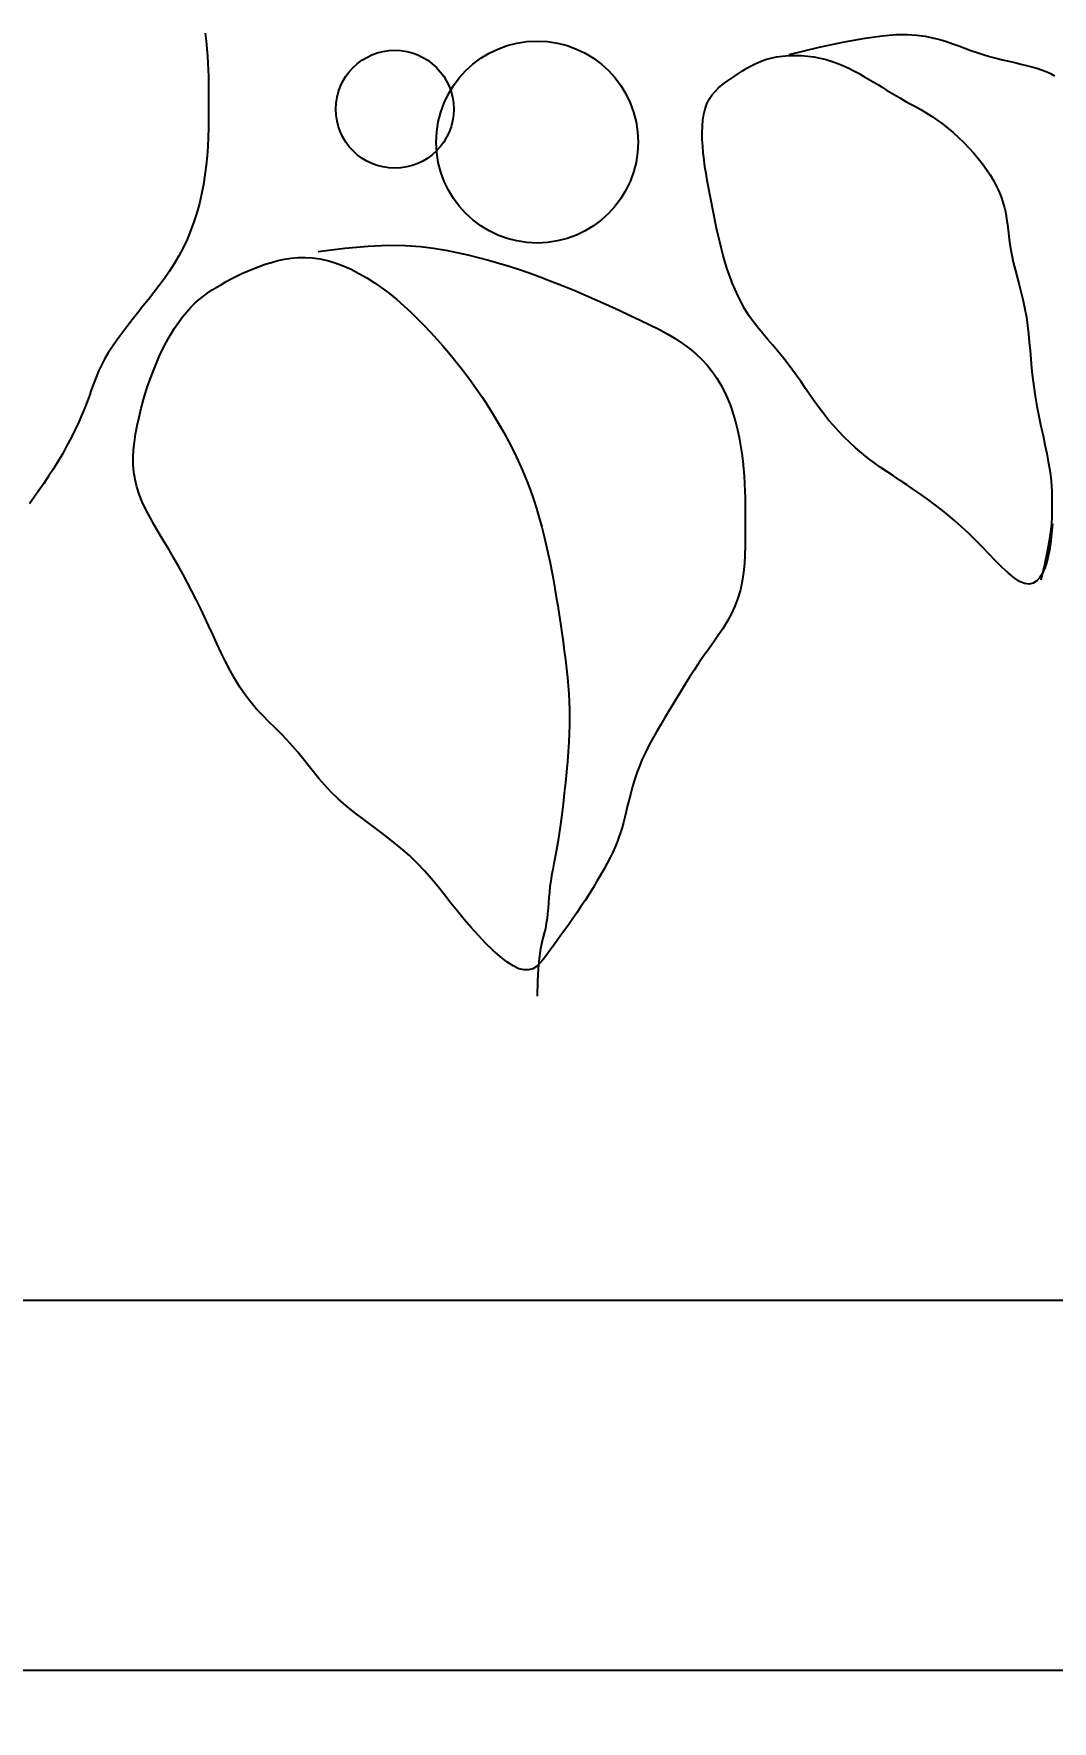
# Model space of a CAD drawing. Header units: inches. Extents: x 452443 to 881249, y 975131 to 1198310.
# Drawn here: x 567759 to 568310, y 1074009 to 1074921 of the extents above; entities that cross this region are included whole.
import ezdxf

# ---------------------------------------------------------------- set-up
doc = ezdxf.new("R2010")
doc.units = ezdxf.units.IN
doc.header["$LTSCALE"] = 3.5
doc.header["$MEASUREMENT"] = 0
for name, color, linetype in [('Net thay', 140, 'Continuous'), ('Q-CAY', 94, 'Continuous'), ('thuocdo', 3, 'Continuous')]:
    doc.layers.add(name, color=color, linetype=linetype)
doc.styles.add('romand', font='romand.shx')
doc.dimstyles.new('TL100', dxfattribs={"dimscale": 100, "dimtxt": 2.5, "dimasz": 2, "dimexe": 2, "dimexo": 1, "dimgap": 1, "dimtad": 1, "dimdec": 0, "dimzin": 0, "dimdsep": 46, "dimtxsty": 'romand', "dimblk": 'ARCHTICK', "dimcen": 2, "dimdle": 2, "dimclrd": 256, "dimclre": 256, "dimclrt": 7, "dimadec": 0, "dimazin": 0, "dimtfac": 0.004, "dimtdec": 0, "dimtmove": 2, "dimatfit": 3, "dimfxl": 1, "dimtolj": 1, "dimtzin": 0, "dimlwd": 20, "dimlwe": 20, "dimarcsym": 1})

# ---------------------------------------------------------------- blocks, each defined once
blk = doc.blocks.new('mb-cay30')
for p, q in [((9.27, -31.9), (9.81, -36.31)), ((9.81, -36.31), (10.23, -40.51)), ((355.24, -36.65), (366.46, -34.62)), ((366.46, -34.62), (375.65, -33.35)), ((375.65, -33.35), (383.15, -32.73)), ((383.15, -32.73), (389.3, -32.64)), ((389.3, -32.64), (394.45, -32.97)), ((394.45, -32.97), (398.93, -33.6)), ((398.93, -33.6), (403.03, -34.42)), ((403.03, -34.42), (406.87, -35.4)), ((406.87, -35.4), (410.48, -36.49)), ((410.48, -36.49), (413.93, -37.67)), ((10.23, -40.51), (10.56, -44.45)), ((10.56, -44.45), (10.8, -48.18)), ((312.58, -46.27), (315.46, -45.44)), ((315.46, -45.44), (318.51, -44.79)), ((318.51, -44.79), (321.71, -44.33)), ((321.71, -44.33), (325.02, -44.05)), ((325.02, -44.05), (328.42, -43.96)), ((325.33, -43.47), (341.64, -39.56)), ((328.42, -43.96), (331.87, -44.05)), ((331.87, -44.05), (335.32, -44.33)), ((335.32, -44.33), (338.75, -44.79)), ((338.75, -44.79), (342.13, -45.44)), ((341.64, -39.56), (355.24, -36.65)), ((342.13, -45.44), (345.41, -46.27)), ((413.93, -37.67), (417.26, -38.89)), ((417.26, -38.89), (420.53, -40.12)), ((420.53, -40.12), (423.78, -41.33)), ((423.78, -41.33), (427.08, -42.48)), ((427.08, -42.48), (430.45, -43.54)), ((430.45, -43.54), (433.88, -44.53)), ((433.88, -44.53), (437.34, -45.45)), ((437.34, -45.45), (440.78, -46.3)), ((10.8, -48.18), (10.98, -51.78)), ((10.98, -51.78), (11.09, -55.31)), ((295.7, -55.31), (297.93, -53.83)), ((297.93, -53.83), (300.18, -52.38)), ((300.18, -52.38), (302.47, -50.97)), ((302.47, -50.97), (304.84, -49.63)), ((304.84, -49.63), (307.3, -48.39)), ((307.3, -48.39), (309.87, -47.26)), ((309.87, -47.26), (312.58, -46.27)), ((345.41, -46.27), (348.61, -47.26)), ((348.61, -47.26), (351.71, -48.39)), ((351.71, -48.39), (354.72, -49.63)), ((354.72, -49.63), (357.64, -50.97)), ((357.64, -50.97), (360.46, -52.38)), ((360.46, -52.38), (363.19, -53.83)), ((363.19, -53.83), (365.83, -55.31)), ((440.78, -46.3), (444.18, -47.11)), ((444.18, -47.11), (447.5, -47.89)), ((447.5, -47.89), (450.7, -48.65)), ((450.7, -48.65), (453.75, -49.39)), ((453.75, -49.39), (456.62, -50.13)), ((456.62, -50.13), (459.33, -50.91)), ((459.33, -50.91), (461.91, -51.76)), ((461.91, -51.76), (464.37, -52.72)), ((464.37, -52.72), (466.73, -53.81)), ((466.73, -53.81), (469.03, -55.08)), ((11.09, -55.31), (11.17, -58.84)), ((11.17, -58.84), (11.2, -62.43)), ((11.2, -62.43), (11.22, -66.17)), ((283.62, -65.44), (285.31, -63.43)), ((285.31, -63.43), (287.18, -61.6)), ((287.18, -61.6), (289.19, -59.91)), ((289.19, -59.91), (291.3, -58.32)), ((291.3, -58.32), (293.48, -56.8)), ((293.48, -56.8), (295.7, -55.31)), ((365.83, -55.31), (368.38, -56.79)), ((368.38, -56.79), (370.87, -58.27)), ((370.87, -58.27), (373.3, -59.75)), ((373.3, -59.75), (375.71, -61.23)), ((375.71, -61.23), (378.12, -62.71)), ((378.12, -62.71), (380.56, -64.19)), ((11.22, -70.11), (11.21, -74.32)), ((11.22, -66.17), (11.22, -70.11)), ((279.19, -75.8), (279.91, -72.84)), ((279.91, -72.84), (280.88, -70.11)), ((280.88, -70.11), (282.13, -67.66)), ((282.13, -67.66), (283.62, -65.44)), ((380.56, -64.19), (383.04, -65.67)), ((383.04, -65.67), (385.59, -67.15)), ((385.59, -67.15), (388.23, -68.64)), ((388.23, -68.64), (390.95, -70.14)), ((390.95, -70.14), (393.73, -71.7)), ((393.73, -71.7), (396.58, -73.32)), ((11.19, -78.76), (11.11, -83.42)), ((11.21, -74.32), (11.19, -78.76)), ((278.41, -82.33), (278.7, -78.98)), ((278.7, -78.98), (279.19, -75.8)), ((396.58, -73.32), (399.47, -75.04)), ((399.47, -75.04), (402.4, -76.87)), ((402.4, -76.87), (405.35, -78.84)), ((405.35, -78.84), (408.31, -80.97)), ((408.31, -80.97), (411.27, -83.28)), ((10.97, -88.25), (10.74, -93.22)), ((11.11, -83.42), (10.97, -88.25)), ((278.32, -85.81), (278.41, -82.33)), ((278.38, -89.41), (278.32, -85.81)), ((278.59, -93.07), (278.38, -89.41)), ((411.27, -83.28), (414.2, -85.75)), ((414.2, -85.75), (417.09, -88.36)), ((417.09, -88.36), (419.92, -91.09)), ((419.92, -91.09), (422.64, -93.9)), ((10.38, -98.29), (9.89, -103.43)), ((10.74, -93.22), (10.38, -98.29)), ((278.91, -96.76), (278.59, -93.07)), ((279.32, -100.46), (278.91, -96.76)), ((422.64, -93.9), (425.26, -96.79)), ((425.26, -96.79), (427.73, -99.73)), ((427.73, -99.73), (430.04, -102.68)), ((9.24, -108.6), (8.41, -113.78)), ((9.89, -103.43), (9.24, -108.6)), ((279.82, -104.16), (279.32, -100.46)), ((280.38, -107.86), (279.82, -104.16)), ((281.01, -111.57), (280.38, -107.86)), ((430.04, -102.68), (432.17, -105.64)), ((432.17, -105.64), (434.12, -108.6)), ((434.12, -108.6), (435.87, -111.57)), ((8.41, -113.78), (7.39, -118.94)), ((281.68, -115.27), (281.01, -111.57)), ((282.38, -118.97), (281.68, -115.27)), ((435.87, -111.57), (437.45, -114.53)), ((437.45, -114.53), (438.84, -117.49)), ((438.84, -117.49), (440.04, -120.45)), ((6.19, -124.04), (4.8, -129.08)), ((7.39, -118.94), (6.19, -124.04)), ((283.11, -122.67), (282.38, -118.97)), ((283.85, -126.37), (283.11, -122.67)), ((284.59, -130.07), (283.85, -126.37)), ((440.04, -120.45), (441.06, -123.41)), ((441.06, -123.41), (441.89, -126.37)), ((441.89, -126.37), (442.55, -129.33)), ((3.22, -134.03), (1.46, -138.86)), ((4.8, -129.08), (3.22, -134.03)), ((285.34, -133.77), (284.59, -130.07)), ((286.12, -137.47), (285.34, -133.77)), ((442.55, -129.33), (443.07, -132.32)), ((443.07, -132.32), (443.49, -135.36)), ((443.49, -135.36), (443.87, -138.46)), ((-0.48, -143.55), (-2.61, -148.08)), ((1.46, -138.86), (-0.48, -143.55)), ((286.93, -141.17), (286.12, -137.47)), ((287.79, -144.87), (286.93, -141.17)), ((288.71, -148.58), (287.79, -144.87)), ((443.87, -138.46), (444.25, -141.66)), ((444.25, -141.66), (444.67, -144.97)), ((444.67, -144.97), (445.19, -148.42)), ((-4.92, -152.43), (-7.4, -156.63)), ((-2.61, -148.08), (-4.92, -152.43)), ((45.22, -155.91), (48.69, -154.98)), ((48.69, -154.98), (52.26, -154.21)), ((52.26, -154.21), (55.92, -153.63)), ((55.92, -153.63), (59.67, -153.29)), ((59.67, -153.29), (63.51, -153.22)), ((63.51, -153.22), (67.44, -153.44)), ((67.44, -153.44), (71.47, -154)), ((70.48, -150.06), (84.97, -148.24)), ((71.47, -154), (75.59, -154.93)), ((75.59, -154.93), (79.78, -156.19)), ((84.97, -148.24), (97.49, -147.15)), ((97.49, -147.15), (108.3, -146.7)), ((108.3, -146.7), (117.65, -146.79)), ((117.65, -146.79), (125.8, -147.31)), ((125.8, -147.31), (132.99, -148.18)), ((132.99, -148.18), (139.5, -149.29)), ((139.5, -149.29), (145.56, -150.55)), ((145.56, -150.55), (151.4, -151.87)), ((151.4, -151.87), (157.1, -153.26)), ((157.1, -153.26), (162.71, -154.72)), ((162.71, -154.72), (168.28, -156.29)), ((289.7, -152.28), (288.71, -148.58)), ((290.76, -155.98), (289.7, -152.28)), ((445.19, -148.42), (445.85, -152.03)), ((445.85, -152.03), (446.67, -155.82)), ((-10.01, -160.68), (-12.74, -164.61)), ((-7.4, -156.63), (-10.01, -160.68)), ((23.5, -164.88), (26.33, -163.43)), ((26.33, -163.43), (29.24, -162.02)), ((29.24, -162.02), (32.25, -160.66)), ((32.25, -160.66), (35.36, -159.35)), ((35.36, -159.35), (38.55, -158.12)), ((38.55, -158.12), (41.84, -156.96)), ((41.84, -156.96), (45.22, -155.91)), ((79.78, -156.19), (84.01, -157.79)), ((84.01, -157.79), (88.27, -159.68)), ((88.27, -159.68), (92.52, -161.85)), ((92.52, -161.85), (96.75, -164.27)), ((96.75, -164.27), (100.94, -166.93)), ((168.28, -156.29), (173.84, -157.97)), ((173.84, -157.97), (179.45, -159.78)), ((179.45, -159.78), (185.15, -161.74)), ((185.15, -161.74), (191, -163.87)), ((191, -163.87), (197.01, -166.18)), ((291.92, -159.68), (290.76, -155.98)), ((293.19, -163.36), (291.92, -159.68)), ((294.56, -167.03), (293.19, -163.36)), ((446.67, -155.82), (447.64, -159.77)), ((447.64, -159.77), (448.69, -163.86)), ((448.69, -163.86), (449.8, -168.07)), ((-18.45, -172.23), (-21.38, -175.96)), ((-15.56, -168.46), (-18.45, -172.23)), ((-12.74, -164.61), (-15.56, -168.46)), ((8.38, -174.11), (10.72, -172.42)), ((10.72, -172.42), (13.12, -170.83)), ((13.12, -170.83), (15.58, -169.31)), ((15.58, -169.31), (18.13, -167.82)), ((18.13, -167.82), (20.77, -166.34)), ((20.77, -166.34), (23.5, -164.88)), ((100.94, -166.93), (105.06, -169.79)), ((105.06, -169.79), (109.09, -172.84)), ((109.09, -172.84), (113.02, -176.06)), ((197.01, -166.18), (203.14, -168.64)), ((203.14, -168.64), (209.35, -171.21)), ((209.35, -171.21), (215.57, -173.87)), ((296.07, -170.66), (294.56, -167.03)), ((297.72, -174.24), (296.07, -170.66)), ((449.8, -168.07), (450.9, -172.37)), ((450.9, -172.37), (451.96, -176.73)), ((-24.34, -179.66), (-27.3, -183.36)), ((-21.38, -175.96), (-24.34, -179.66)), ((-0.64, -182.63), (1.59, -180.17)), ((1.59, -180.17), (3.82, -177.95)), ((3.82, -177.95), (6.08, -175.95)), ((6.08, -175.95), (8.38, -174.11)), ((113.02, -176.06), (116.86, -179.41)), ((116.86, -179.41), (120.62, -182.87)), ((215.57, -173.87), (221.74, -176.57)), ((221.74, -176.57), (227.81, -179.28)), ((227.81, -179.28), (233.71, -181.97)), ((233.71, -181.97), (239.4, -184.6)), ((299.51, -177.77), (297.72, -174.24)), ((301.47, -181.22), (299.51, -177.77)), ((303.6, -184.6), (301.47, -181.22)), ((451.96, -176.73), (452.92, -181.15)), ((452.92, -181.15), (453.75, -185.59)), ((-33.08, -190.72), (-35.83, -194.35)), ((-30.22, -187.05), (-33.08, -190.72)), ((-27.3, -183.36), (-30.22, -187.05)), ((-9.4, -195.09), (-7.25, -191.59)), ((-7.25, -191.59), (-5.07, -188.35)), ((-5.07, -188.35), (-2.86, -185.35)), ((-2.86, -185.35), (-0.64, -182.63)), ((120.62, -182.87), (124.27, -186.43)), ((124.27, -186.43), (127.84, -190.06)), ((127.84, -190.06), (131.31, -193.73)), ((239.4, -184.6), (244.81, -187.15)), ((244.81, -187.15), (249.95, -189.64)), ((249.95, -189.64), (254.82, -192.11)), ((305.91, -187.89), (303.6, -184.6)), ((308.37, -191.11), (305.91, -187.89)), ((310.95, -194.28), (308.37, -191.11)), ((453.75, -185.59), (454.4, -190.03)), ((454.4, -190.03), (454.92, -194.5)), ((-38.44, -197.93), (-40.87, -201.45)), ((-35.83, -194.35), (-38.44, -197.93)), ((-13.55, -202.75), (-11.51, -198.81)), ((-11.51, -198.81), (-9.4, -195.09)), ((131.31, -193.73), (134.69, -197.43)), ((134.69, -197.43), (137.98, -201.13)), ((254.82, -192.11), (259.4, -194.59)), ((259.4, -194.59), (263.71, -197.12)), ((263.71, -197.12), (267.73, -199.73)), ((267.73, -199.73), (271.48, -202.45)), ((313.6, -197.43), (310.95, -194.28)), ((316.31, -200.58), (313.6, -197.43)), ((319.02, -203.75), (316.31, -200.58)), ((454.92, -194.5), (455.34, -199.01)), ((455.34, -199.01), (455.72, -203.6)), ((-45.09, -208.29), (-46.81, -211.58)), ((-43.1, -204.91), (-45.09, -208.29)), ((-40.87, -201.45), (-43.1, -204.91)), ((-17.43, -211.25), (-15.53, -206.9)), ((-15.53, -206.9), (-13.55, -202.75)), ((137.98, -201.13), (141.19, -204.86)), ((141.19, -204.86), (144.33, -208.64)), ((144.33, -208.64), (147.41, -212.48)), ((271.48, -202.45), (274.96, -205.32)), ((274.96, -205.32), (278.15, -208.38)), ((278.15, -208.38), (281.08, -211.6)), ((321.71, -206.97), (319.02, -203.75)), ((324.35, -210.26), (321.71, -206.97)), ((455.72, -203.6), (456.1, -208.27)), ((456.1, -208.27), (456.53, -213.07)), ((-49.65, -218.02), (-50.89, -221.24)), ((-48.31, -214.81), (-49.65, -218.02)), ((-46.81, -211.58), (-48.31, -214.81)), ((-20.93, -220.44), (-19.23, -215.77)), ((-19.23, -215.77), (-17.43, -211.25)), ((147.41, -212.48), (150.44, -216.42)), ((150.44, -216.42), (153.44, -220.47)), ((281.08, -211.6), (283.76, -214.99)), ((283.76, -214.99), (286.19, -218.53)), ((286.19, -218.53), (288.39, -222.2)), ((326.9, -213.63), (324.35, -210.26)), ((329.38, -217.08), (326.9, -213.63)), ((331.81, -220.56), (329.38, -217.08)), ((456.53, -213.07), (457.04, -218)), ((457.04, -218), (457.7, -223.09)), ((-53.28, -227.86), (-54.55, -231.32)), ((-52.08, -224.51), (-53.28, -227.86)), ((-50.89, -221.24), (-52.08, -224.51)), ((-23.97, -230), (-22.52, -225.19)), ((-22.52, -225.19), (-20.93, -220.44)), ((153.44, -220.47), (156.42, -224.66)), ((156.42, -224.66), (159.39, -229.01)), ((288.39, -222.2), (290.38, -226)), ((290.38, -226), (292.15, -229.92)), ((334.22, -224.08), (331.81, -220.56)), ((336.64, -227.59), (334.22, -224.08)), ((339.07, -231.08), (336.64, -227.59)), ((457.7, -223.09), (458.52, -228.35)), ((-55.95, -234.93), (-57.52, -238.72)), ((-54.55, -231.32), (-55.95, -234.93)), ((-26.46, -239.56), (-25.29, -234.8)), ((-25.29, -234.8), (-23.97, -230)), ((159.39, -229.01), (162.35, -233.54)), ((162.35, -233.54), (165.28, -238.23)), ((292.15, -229.92), (293.73, -233.95)), ((293.73, -233.95), (295.12, -238.06)), ((341.55, -234.52), (339.07, -231.08)), ((344.1, -237.89), (341.55, -234.52)), ((458.52, -228.35), (459.49, -233.72)), ((459.49, -233.72), (460.55, -239.1)), ((-59.27, -242.66), (-61.18, -246.71)), ((-57.52, -238.72), (-59.27, -242.66)), ((-28.29, -248.75), (-27.46, -244.22)), ((-27.46, -244.22), (-26.46, -239.56)), ((165.28, -238.23), (168.17, -243.06)), ((168.17, -243.06), (170.99, -248.01)), ((295.12, -238.06), (296.33, -242.24)), ((296.33, -242.24), (297.39, -246.47)), ((346.74, -241.18), (344.1, -237.89)), ((349.47, -244.37), (346.74, -241.18)), ((352.3, -247.47), (349.47, -244.37)), ((460.55, -239.1), (461.65, -244.43)), ((461.65, -244.43), (462.75, -249.62)), ((-65.43, -255.03), (-67.76, -259.22)), ((-63.24, -250.85), (-65.43, -255.03)), ((-61.18, -246.71), (-63.24, -250.85)), ((-29.37, -257.31), (-28.94, -253.11)), ((-28.94, -253.11), (-28.29, -248.75)), ((170.99, -248.01), (173.72, -253.05)), ((173.72, -253.05), (176.33, -258.16)), ((297.39, -246.47), (298.29, -250.72)), ((298.29, -250.72), (299.06, -254.98)), ((299.06, -254.98), (299.7, -259.21)), ((355.22, -250.48), (352.3, -247.47)), ((358.23, -253.39), (355.22, -250.48)), ((361.33, -256.21), (358.23, -253.39)), ((462.75, -249.62), (463.81, -254.6)), ((463.81, -254.6), (464.78, -259.27)), ((-70.2, -263.39), (-72.74, -267.5)), ((-67.76, -259.22), (-70.2, -263.39)), ((-29.58, -261.4), (-29.37, -257.31)), ((-29.53, -265.41), (-29.58, -261.4)), ((176.33, -258.16), (178.81, -263.31)), ((178.81, -263.31), (181.12, -268.49)), ((299.7, -259.21), (300.22, -263.39)), ((300.22, -263.39), (300.64, -267.5)), ((364.52, -258.94), (361.33, -256.21)), ((367.81, -261.58), (364.52, -258.94)), ((371.19, -264.13), (367.81, -261.58)), ((374.65, -266.61), (371.19, -264.13)), ((464.78, -259.27), (465.6, -263.55)), ((465.6, -263.55), (466.25, -267.41)), ((-75.37, -271.53), (-78.04, -275.44)), ((-72.74, -267.5), (-75.37, -271.53)), ((-29.2, -269.37), (-29.53, -265.41)), ((-28.57, -273.32), (-29.2, -269.37)), ((-27.62, -277.29), (-28.57, -273.32)), ((181.12, -268.49), (183.25, -273.67)), ((183.25, -273.67), (185.21, -278.84)), ((300.64, -267.5), (300.97, -271.53)), ((300.97, -271.53), (301.21, -275.51)), ((378.18, -269.04), (374.65, -266.61)), ((381.76, -271.45), (378.18, -269.04)), ((385.4, -273.86), (381.76, -271.45)), ((466.25, -267.41), (466.74, -270.87)), ((466.74, -270.87), (467.09, -274.02)), ((-83.24, -282.92), (-85.66, -286.46)), ((-80.68, -279.25), (-83.24, -282.92)), ((-78.04, -275.44), (-80.68, -279.25)), ((-26.32, -281.32), (-27.62, -277.29)), ((-24.66, -285.44), (-26.32, -281.32)), ((185.21, -278.84), (187, -283.98)), ((301.21, -275.51), (301.39, -279.46)), ((301.39, -279.46), (301.5, -283.42)), ((389.06, -276.29), (385.4, -273.86)), ((392.75, -278.77), (389.06, -276.29)), ((396.46, -281.32), (392.75, -278.77)), ((400.16, -283.96), (396.46, -281.32)), ((467.09, -274.02), (467.33, -276.94)), ((467.33, -276.94), (467.47, -279.69)), ((467.47, -279.69), (467.55, -282.36)), ((467.55, -282.36), (467.57, -285.02)), ((-22.69, -289.63), (-24.66, -285.44)), ((-20.47, -293.9), (-22.69, -289.63)), ((187, -283.98), (188.65, -289.09)), ((188.65, -289.09), (190.16, -294.16)), ((301.5, -283.42), (301.58, -287.42)), ((301.58, -287.42), (301.61, -291.51)), ((301.61, -291.51), (301.63, -295.72)), ((403.86, -286.7), (400.16, -283.96)), ((407.57, -289.56), (403.86, -286.7)), ((411.27, -292.55), (407.57, -289.56)), ((467.56, -290.61), (467.48, -293.77)), ((467.58, -287.73), (467.56, -290.61)), ((467.57, -285.02), (467.58, -287.73)), ((-18.05, -298.22), (-20.47, -293.9)), ((-15.49, -302.59), (-18.05, -298.22)), ((190.16, -294.16), (191.54, -299.16)), ((191.54, -299.16), (192.8, -304.1)), ((301.63, -300.07), (301.62, -304.6)), ((301.63, -295.72), (301.63, -300.07)), ((414.98, -295.67), (411.27, -292.55)), ((418.68, -298.95), (414.98, -295.67)), ((422.39, -302.38), (418.68, -298.95)), ((467.26, -297.39), (466.84, -301.61)), ((467.58, -300.94), (467.2, -304.52)), ((467.48, -293.77), (467.26, -297.39)), ((467.95, -297.31), (467.58, -300.94)), ((-12.84, -307), (-15.49, -302.59)), ((-10.18, -311.42), (-12.84, -307)), ((192.8, -304.1), (193.96, -308.95)), ((193.96, -308.95), (195.03, -313.72)), ((301.57, -309.26), (301.42, -314.02)), ((301.62, -304.6), (301.57, -309.26)), ((426.09, -305.99), (422.39, -302.38)), ((429.79, -309.76), (426.09, -305.99)), ((433.45, -313.58), (429.79, -309.76)), ((466.13, -306.6), (465.08, -312.51)), ((466.84, -301.61), (466.13, -306.6)), ((466.77, -308.04), (466.26, -311.5)), ((467.2, -304.52), (466.77, -308.04)), ((-7.55, -315.86), (-10.18, -311.42)), ((-5, -320.31), (-7.55, -315.86)), ((195.03, -313.72), (196.01, -318.42)), ((196.01, -318.42), (196.93, -323.08)), ((301.13, -318.82), (300.66, -323.63)), ((301.42, -314.02), (301.13, -318.82)), ((437.05, -317.3), (433.45, -313.58)), ((440.54, -320.8), (437.05, -317.3)), ((465.08, -312.51), (463.61, -319.49)), ((464.77, -318.14), (463.73, -321.21)), ((465.6, -314.88), (464.77, -318.14)), ((466.26, -311.5), (465.6, -314.88)), ((-2.53, -324.76), (-5, -320.31)), ((-0.14, -329.24), (-2.53, -324.76)), ((196.93, -323.08), (197.79, -327.71)), ((197.79, -327.71), (198.6, -332.34)), ((299.96, -328.38), (298.98, -333.05)), ((300.66, -323.63), (299.96, -328.38)), ((443.89, -323.92), (440.54, -320.8)), ((447.06, -326.53), (443.89, -323.92)), ((450.03, -328.5), (447.06, -326.53)), ((452.76, -329.68), (450.03, -328.5)), ((459.34, -328.21), (457.41, -329.45)), ((461.03, -326.35), (459.34, -328.21)), ((462.49, -323.98), (461.03, -326.35)), ((463.61, -319.49), (461.65, -327.71)), ((463.73, -321.21), (462.49, -323.98)), ((2.2, -333.75), (-0.14, -329.24)), ((4.5, -338.31), (2.2, -333.75)), ((198.6, -332.34), (199.38, -336.99)), ((199.38, -336.99), (200.13, -341.69)), ((297.68, -337.58), (296.02, -341.93)), ((298.98, -333.05), (297.68, -337.58)), ((455.22, -329.97), (452.76, -329.68)), ((457.41, -329.45), (455.22, -329.97)), ((6.76, -342.93), (4.5, -338.31)), ((8.99, -347.61), (6.76, -342.93)), ((200.13, -341.69), (200.87, -346.46)), ((200.87, -346.46), (201.61, -351.31)), ((294.05, -346.12), (291.83, -350.17)), ((296.02, -341.93), (294.05, -346.12)), ((11.22, -352.38), (8.99, -347.61)), ((13.44, -357.23), (11.22, -352.38)), ((201.61, -351.31), (202.34, -356.22)), ((289.4, -354.11), (286.84, -357.95)), ((291.83, -350.17), (289.4, -354.11)), ((15.69, -362.13), (13.44, -357.23)), ((17.99, -367.02), (15.69, -362.13)), ((202.34, -356.22), (203.04, -361.15)), ((203.04, -361.15), (203.71, -366.07)), ((284.2, -361.72), (281.54, -365.45)), ((286.84, -357.95), (284.2, -361.72)), ((20.35, -371.87), (17.99, -367.02)), ((22.81, -376.63), (20.35, -371.87)), ((203.71, -366.07), (204.34, -370.95)), ((204.34, -370.95), (204.9, -375.74)), ((276.36, -372.86), (273.89, -376.56)), ((278.91, -369.16), (276.36, -372.86)), ((281.54, -365.45), (278.91, -369.16)), ((25.39, -381.25), (22.81, -376.63)), ((28.1, -385.68), (25.39, -381.25)), ((204.9, -375.74), (205.4, -380.42)), ((205.4, -380.42), (205.81, -384.95)), ((271.49, -380.26), (269.15, -383.96)), ((273.89, -376.56), (271.49, -380.26)), ((30.97, -389.88), (28.1, -385.68)), ((34.02, -393.82), (30.97, -389.88)), ((205.81, -384.95), (206.14, -389.31)), ((206.14, -389.31), (206.37, -393.55)), ((264.6, -391.36), (262.37, -395.07)), ((266.86, -387.66), (264.6, -391.36)), ((269.15, -383.96), (266.86, -387.66)), ((37.21, -397.53), (34.02, -393.82)), ((40.49, -401.06), (37.21, -397.53)), ((43.81, -404.44), (40.49, -401.06)), ((206.37, -393.55), (206.51, -397.75)), ((206.51, -397.75), (206.55, -401.97)), ((260.14, -398.77), (257.92, -402.47)), ((262.37, -395.07), (260.14, -398.77)), ((47.14, -407.73), (43.81, -404.44)), ((50.42, -410.98), (47.14, -407.73)), ((206.51, -406.29), (206.37, -410.76)), ((206.55, -401.97), (206.51, -406.29)), ((253.58, -409.87), (251.5, -413.57)), ((255.73, -406.17), (253.58, -409.87)), ((257.92, -402.47), (255.73, -406.17)), ((53.61, -414.23), (50.42, -410.98)), ((56.66, -417.52), (53.61, -414.23)), ((59.54, -420.89), (56.66, -417.52)), ((206.14, -415.47), (205.81, -420.48)), ((206.37, -410.76), (206.14, -415.47)), ((249.51, -417.27), (247.64, -420.97)), ((251.5, -413.57), (249.51, -417.27)), ((62.32, -424.35), (59.54, -420.89)), ((65.08, -427.88), (62.32, -424.35)), ((67.89, -431.46), (65.08, -427.88)), ((205.4, -425.83), (204.9, -431.44)), ((205.81, -420.48), (205.4, -425.83)), ((244.34, -428.37), (242.94, -432.07)), ((245.91, -424.67), (244.34, -428.37)), ((247.64, -420.97), (245.91, -424.67)), ((70.85, -435.09), (67.89, -431.46)), ((74.02, -438.75), (70.85, -435.09)), ((204.34, -437.22), (203.71, -443.06)), ((204.9, -431.44), (204.34, -437.22)), ((241.71, -435.75), (240.62, -439.37)), ((242.94, -432.07), (241.71, -435.75)), ((77.49, -442.44), (74.02, -438.75)), ((81.35, -446.14), (77.49, -442.44)), ((85.64, -449.84), (81.35, -446.14)), ((203.71, -443.06), (203.04, -448.84)), ((238.76, -446.4), (237.95, -449.75)), ((239.64, -442.93), (238.76, -446.4)), ((240.62, -439.37), (239.64, -442.93)), ((90.29, -453.56), (85.64, -449.84)), ((95.19, -457.29), (90.29, -453.56)), ((202.34, -454.48), (201.61, -459.87)), ((203.04, -448.84), (202.34, -454.48)), ((236.43, -456.01), (235.69, -458.89)), ((237.18, -452.96), (236.43, -456.01)), ((237.95, -449.75), (237.18, -452.96)), ((100.24, -461.07), (95.19, -457.29)), ((105.34, -464.89), (100.24, -461.07)), ((110.38, -468.76), (105.34, -464.89)), ((200.87, -464.89), (200.13, -469.48)), ((201.61, -459.87), (200.87, -464.89)), ((234.11, -464.27), (233.22, -466.87)), ((234.92, -461.62), (234.11, -464.27)), ((235.69, -458.89), (234.92, -461.62)), ((115.26, -472.71), (110.38, -468.76)), ((119.87, -476.73), (115.26, -472.71)), ((199.41, -473.67), (198.7, -477.5)), ((200.13, -469.48), (199.41, -473.67)), ((231.16, -472.11), (229.92, -474.85)), ((232.25, -469.46), (231.16, -472.11)), ((233.22, -466.87), (232.25, -469.46)), ((124.15, -480.85), (119.87, -476.73)), ((128.12, -485.05), (124.15, -480.85)), ((198.03, -481.05), (197.41, -484.37)), ((198.7, -477.5), (198.03, -481.05)), ((226.96, -480.77), (225.23, -483.97)), ((228.53, -477.72), (226.96, -480.77)), ((229.92, -474.85), (228.53, -477.72)), ((131.86, -489.31), (128.12, -485.05)), ((135.43, -493.64), (131.86, -489.31)), ((196.35, -490.54), (195.93, -493.51)), ((196.84, -487.51), (196.35, -490.54)), ((197.41, -484.37), (196.84, -487.51)), ((221.37, -490.68), (219.29, -494.12)), ((223.36, -487.28), (221.37, -490.68)), ((225.23, -483.97), (223.36, -487.28)), ((138.92, -498.01), (135.43, -493.64)), ((142.38, -502.41), (138.92, -498.01)), ((195.34, -499.42), (195.11, -502.34)), ((195.61, -496.47), (195.34, -499.42)), ((195.93, -493.51), (195.61, -496.47)), ((214.95, -501), (212.73, -504.37)), ((217.14, -497.57), (214.95, -501)), ((219.29, -494.12), (217.14, -497.57)), ((145.88, -506.84), (142.38, -502.41)), ((149.51, -511.28), (145.88, -506.84)), ((194.34, -510.86), (193.96, -513.58)), ((194.64, -508.08), (194.34, -510.86)), ((194.88, -505.23), (194.64, -508.08)), ((195.11, -502.34), (194.88, -505.23)), ((208.3, -510.85), (206.11, -513.95)), ((210.51, -507.65), (208.3, -510.85)), ((212.73, -504.37), (210.51, -507.65)), ((153.29, -515.7), (149.51, -511.28)), ((157.19, -520.02), (153.29, -515.7)), ((161.14, -524.13), (157.19, -520.02)), ((192.85, -518.79), (192.15, -521.5)), ((193.46, -516.21), (192.85, -518.79)), ((193.96, -513.58), (193.46, -516.21)), ((201.86, -519.87), (199.81, -522.69)), ((203.96, -516.95), (201.86, -519.87)), ((206.11, -513.95), (203.96, -516.95)), ((165.07, -527.93), (161.14, -524.13)), ((168.9, -531.32), (165.07, -527.93)), ((190.69, -528.18), (190.04, -532.59)), ((191.41, -524.56), (190.69, -528.18)), ((192.15, -521.5), (191.41, -524.56)), ((195.93, -528.06), (194.12, -530.59)), ((197.83, -525.42), (195.93, -528.06)), ((199.81, -522.69), (197.83, -525.42)), ((172.57, -534.18), (168.9, -531.32)), ((176, -536.42), (172.57, -534.18)), ((179.14, -537.93), (176, -536.42)), ((181.93, -538.63), (179.14, -537.93)), ((186.63, -537.93), (184.4, -538.6)), ((188.65, -536.69), (186.63, -537.93)), ((190.53, -535), (188.65, -536.69)), ((189.51, -538), (189.15, -544.64)), ((190.04, -532.59), (189.51, -538)), ((192.34, -532.93), (190.53, -535)), ((194.12, -530.59), (192.34, -532.93)), ((184.4, -538.6), (181.93, -538.63)), ((189.15, -544.64), (189.02, -552.73))]:
    blk.add_line(p, q)
for centre, radius in [((189.02, -90.84), 54.61), ((111.97, -73.07), 31.89)]:
    blk.add_circle(centre, radius)
blk = doc.blocks.new('_ArchTick')
at = {"color": 0, "linetype": 'ByBlock', "const_width": 0.15}
blk.add_lwpolyline([(-0.5, -0.5), (0.5, 0.5)], dxfattribs=at)
blk = doc.blocks.new('*D1822')
at = {"layer": 'DEFPOINTS', "color": 0}
for p in [(568552.33, 1075639.87), (564552.33, 1073583.93), (568552.33, 1072971.19)]:
    blk.add_point(p, dxfattribs=at)
at = {"layer": 'thuocdo', "lineweight": 20}
for p, q in [((568552.33, 1075539.87), (568552.33, 1072771.19)), ((564552.33, 1073483.93), (564552.33, 1072771.19)), ((564352.33, 1072971.19), (568752.33, 1072971.19))]:
    blk.add_line(p, q, dxfattribs=at)
at = {"layer": 'thuocdo', "lineweight": 20, "xscale": 200, "yscale": 200, "zscale": 200, "rotation": 180}
blk.add_blockref('_ArchTick', (564552.33, 1072971.19), dxfattribs=at)
at = {"layer": 'thuocdo', "lineweight": 20, "xscale": 200, "yscale": 200, "zscale": 200}
blk.add_blockref('_ArchTick', (568552.33, 1072971.19), dxfattribs=at)
at = {"layer": 'thuocdo', "color": 7, "insert": (566552.33, 1073196.19), "char_height": 250, "attachment_point": 5, "style": 'romand'}
blk.add_mtext('\\A1;4000', dxfattribs=at)
blk = doc.blocks.new('*D1836')
at = {"layer": 'DEFPOINTS', "color": 0}
for p in [(560552.33, 1075754.86), (589052.33, 1075754.86), (589052.33, 1072354.52)]:
    blk.add_point(p, dxfattribs=at)
at = {"layer": 'thuocdo', "lineweight": 20}
for p, q in [((560552.33, 1075654.86), (560552.33, 1072154.52)), ((589052.33, 1075654.86), (589052.33, 1072154.52)), ((560352.33, 1072354.52), (589252.33, 1072354.52))]:
    blk.add_line(p, q, dxfattribs=at)
at = {"layer": 'thuocdo', "lineweight": 20, "xscale": 200, "yscale": 200, "zscale": 200, "rotation": 180}
blk.add_blockref('_ArchTick', (560552.33, 1072354.52), dxfattribs=at)
at = {"layer": 'thuocdo', "lineweight": 20, "xscale": 200, "yscale": 200, "zscale": 200}
blk.add_blockref('_ArchTick', (589052.33, 1072354.52), dxfattribs=at)
at = {"layer": 'thuocdo', "color": 7, "insert": (574802.33, 1072579.52), "char_height": 250, "attachment_point": 5, "style": 'romand'}
blk.add_mtext('\\A1;28500', dxfattribs=at)

msp = doc.modelspace()

# ---------------------------------------------------------------- linework, layer by layer
at = {"layer": 'Net thay'}
msp.add_lwpolyline([(572002.33, 1076437.36, 0.214395), (565843.38, 1074036.48), (572552.33, 1074036.48), (572552.33, 1075886.48)], format="xyb", dxfattribs=at)
msp.add_lwpolyline([(566047.02, 1074236.48), (572352.33, 1074236.48), (572352.33, 1075886.48)], dxfattribs=at)
msp.add_arc((571593.4, 1068387.23), 8260.5, 87.162507, 136.292958, dxfattribs=at)

# ---------------------------------------------------------------- block references
at = {"layer": 'Q-CAY', "ltscale": 100}
msp.add_blockref('mb-cay30', (567842.31, 1074953.74), dxfattribs=at)

# ---------------------------------------------------------------- dimensions: what is measured, and where the dimension line sits
at = {"layer": 'thuocdo'}
for base, p1, p2, picture, middle in [((589052.33, 1072354.52), (560552.33, 1075754.86), (589052.33, 1075754.86), '*D1836', (574802.33, 1072579.52)), ((568552.33, 1072971.19), (564552.33, 1073583.93), (568552.33, 1075639.87), '*D1822', (566552.33, 1073196.19))]:
    dim = msp.add_linear_dim(base=base, p1=p1, p2=p2, dimstyle='TL100', override={"dimarcsym": 1}, dxfattribs=at)
    dim.commit()
    dim.dimension.update_dxf_attribs({"geometry": picture, "text_midpoint": middle})

doc.saveas('drawing.dxf')
